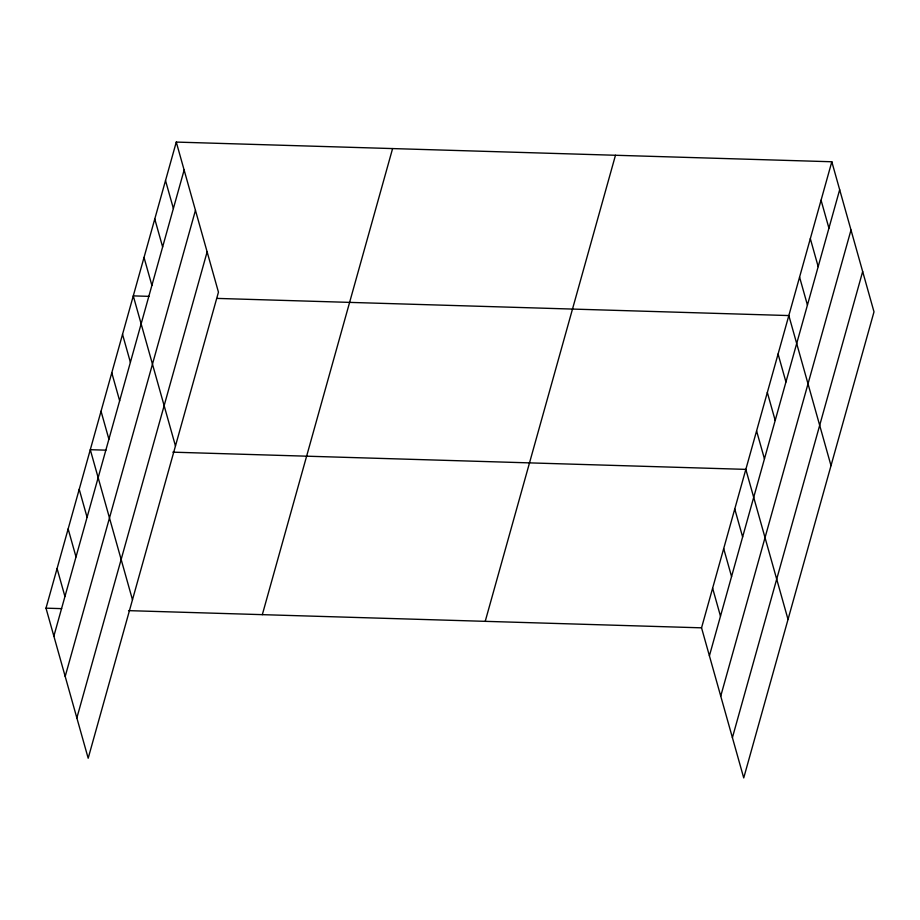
<?xml version="1.0" encoding="UTF-8"?>
<svg xmlns="http://www.w3.org/2000/svg" width="920" height="920" viewBox="0 0 920 920"><rect width="100%" height="100%" fill="white"/><g stroke="black" fill="none" stroke-linecap="round" stroke-linejoin="round"><path stroke-width="1.38" d="M176.272 142.082L218.454 292.169L88.182 758.241L46 608.166L176.272 142.082L831.818 161.759L874 311.834L743.728 777.918L701.546 627.831L831.818 161.759M53.866 636.134L184.126 170.05M65.193 676.43L195.454 210.346M76.854 717.945L207.126 251.873M262.327 614.652L392.598 148.568M485.219 621.345L615.48 155.261M709.412 655.81L839.672 189.727M720.74 696.106L851 230.023M732.412 737.621L862.672 271.538M148.936 296.355L133.273 295.884L175.467 445.97M217.246 298.413L788.831 315.56L831.013 465.647M105.949 450.167L90.287 449.696L132.48 599.782M172.833 452.168L745.832 469.372L788.026 619.447M46 608.166L61.651 608.637M128.547 610.638L701.546 627.831M821.065 200.203L828.931 228.183M810.324 238.659L818.179 266.627M799.572 277.104L807.438 305.084M778.078 354.016L785.944 381.984M767.337 392.46L775.192 420.44M756.585 430.916L764.451 458.884M734.769 508.99L742.624 536.958M723.695 548.607L731.561 576.575M712.62 588.213L720.486 616.193M165.519 180.538L173.386 208.506M154.767 218.983L162.633 246.962M144.026 257.439L151.892 285.407M122.532 334.339L130.398 362.319M111.78 372.796L119.646 400.763M101.039 411.24L108.905 439.219M79.224 489.313L87.078 517.281M68.149 528.931L76.004 556.899M57.075 568.548L64.941 596.516"/></g></svg>
